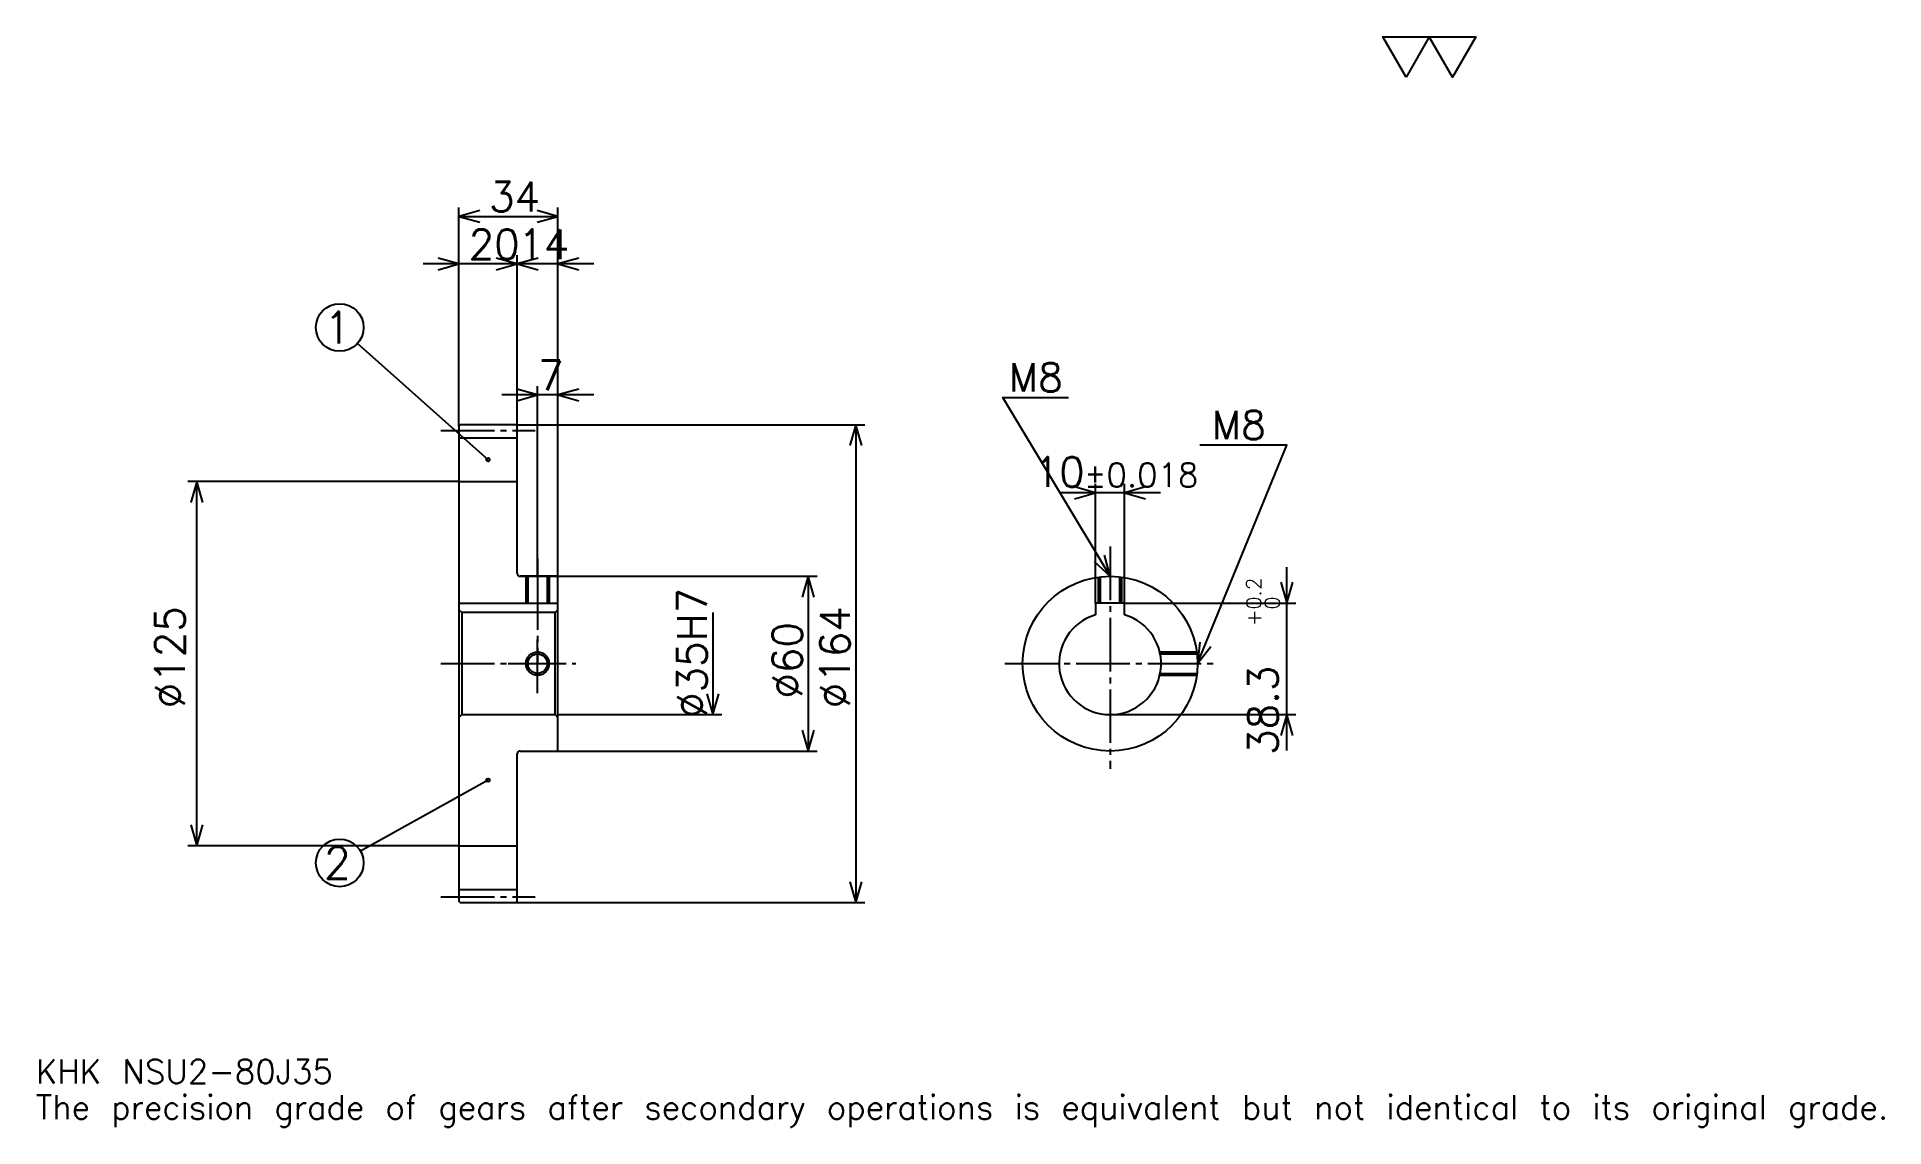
# Model space of a CAD drawing. Extents: x 21 to 654, y 7 to 382.
import ezdxf

# ---------------------------------------------------------------- set-up
doc = ezdxf.new("R2010")
doc.units = 0
doc.linetypes.add('DASHDOT', pattern=[24.521738, 18.391304, -2.043478, 2.043478, -2.043478])
doc.layers.get('0').update_dxf_attribs({"linetype": 'CONTINUOUS'})
doc.layers.add('DASHDOT', color=6, linetype='DASHDOT')
doc.styles.add('KANJI', font='TXT', dxfattribs={"bigfont": 'BIGFONT'})

msp = doc.modelspace()

# ---------------------------------------------------------------- linework, layer by layer
at = {"color": 5}
for p, q in [((165.521729, 248.543488), (165.521729, 323.130432)), ((165.521729, 320.065216), (199.521729, 320.065216)), ((199.521729, 248.543488), (199.521729, 323.130432)), ((185.521729, 248.543488), (185.521729, 306.782623)), ((197.782593, 303.717407), (153.260864, 303.717407)), ((211.782593, 303.717407), (173.260864, 303.717407)), ((175.521729, 236.543488), (130.75235, 276.472412)), ((192.521729, 248.543488), (192.521729, 261.826111)), ((211.782593, 258.760864), (180.260864, 258.760864)), ((165.521729, 248.043488), (165.521729, 248.543488)), ((185.021729, 248.543488), (199.521729, 248.543488)), ((185.521729, 248.043488), (185.521729, 248.543488)), ((192.521729, 196.543488), (192.521729, 248.543488)), ((192.521729, 196.543488), (192.521729, 248.543488)), ((199.521729, 248.543488), (304.760864, 248.543488)), ((199.521729, 196.043488), (199.521729, 248.543488)), ((301.695648, 248.543488), (301.695648, 84.543488)), ((165.521729, 229.043488), (72.543472, 229.043488)), ((75.608688, 104.043488), (75.608688, 229.043488)), ((383.913025, 187.343491), (383.913025, 228.217407)), ((393.913025, 187.343491), (393.913025, 228.217407)), ((406.173889, 225.152191), (371.652161, 225.152191)), ((186.521729, 196.543488), (199.521729, 196.543488)), ((199.521729, 196.543488), (288.413025, 196.543488)), ((285.347809, 196.543488), (285.347809, 136.543488)), ((449.565216, 136.782623), (449.565216, 199.604355)), ((252.652161, 184.043488), (252.652161, 149.043488)), ((393.913025, 187.343491), (452.630432, 187.343491)), ((199.521729, 149.043488), (255.717377, 149.043488)), ((388.913025, 149.043488), (452.630432, 149.043488)), ((186.521729, 136.543488), (199.521729, 136.543488)), ((199.521729, 136.543488), (288.413025, 136.543488)), ((175.521729, 126.543488), (131.79097, 102.155174)), ((165.521729, 104.043488), (72.543472, 104.043488)), ((185.021729, 84.543488), (199.521729, 84.543488)), ((199.521729, 84.543488), (304.760864, 84.543488))]:
    msp.add_line(p, q, dxfattribs=at)
at = {"color": 4}
for p, q in [((165.521729, 244.043488), (185.521729, 244.043488)), ((165.521729, 229.043488), (185.521729, 229.043488)), ((165.521729, 187.343491), (199.521729, 187.343491)), ((166.521729, 184.043488), (166.521729, 149.043488)), ((198.521729, 184.043488), (199.521729, 185.043488)), ((198.521729, 149.043488), (199.521729, 148.043488)), ((165.521729, 104.043488), (185.521729, 104.043488)), ((165.521729, 89.043488), (185.521729, 89.043488))]:
    msp.add_line(p, q, dxfattribs=at)
at = {"color": 7}
msp.add_lwpolyline([(490.434784, 367.82608), (482.46521, 381.639984), (514.343506, 381.639984), (506.373901, 367.82608), (498.404358, 381.639984), (490.434784, 367.82608)], dxfattribs=at)
at = {"color": 5}
for points in [[(172.673904, 322.108704), (165.521729, 320.065216), (172.673904, 318.021729)], [(192.369553, 318.021729), (199.521729, 320.065216), (192.369553, 322.108704)], [(158.369553, 301.67395), (165.521729, 303.717407), (158.369553, 305.760864)], [(178.369553, 301.67395), (185.521729, 303.717407), (178.369553, 305.760864)], [(192.673904, 305.760864), (185.521729, 303.717407), (192.673904, 301.67395)], [(206.673904, 305.760864), (199.521729, 303.717407), (206.673904, 301.67395)], [(185.369553, 256.717407), (192.521729, 258.760864), (185.369553, 260.804352)], [(206.673904, 260.804352), (199.521729, 258.760864), (206.673904, 256.717407)], [(388.913025, 196.543488), (352.130432, 257.847839), (374.608704, 257.847839)], [(303.739136, 241.391312), (301.695648, 248.543488), (299.652161, 241.391312)], [(418.913025, 166.543488), (449.565216, 241.5), (419.730408, 241.5)], [(77.652168, 221.891312), (75.608688, 229.043488), (73.565208, 221.891312)], [(376.760864, 223.108704), (383.913025, 225.152191), (376.760864, 227.195663)], [(401.065216, 227.195663), (393.913025, 225.152191), (401.065216, 223.108704)], [(383.481018, 201.625061), (388.913025, 196.543488), (386.985535, 203.727783)], [(287.391296, 189.391312), (285.347809, 196.543488), (283.304321, 189.391312)], [(447.521729, 194.495667), (449.565216, 187.343491), (451.608704, 194.495667)], [(419.72876, 173.936996), (418.913025, 166.543488), (423.511627, 172.39006)], [(250.608673, 156.195663), (252.652161, 149.043488), (254.695648, 156.195663)], [(451.608704, 141.891312), (449.565216, 149.043488), (447.521729, 141.891312)], [(283.304321, 143.695663), (285.347809, 136.543488), (287.391296, 143.695663)], [(73.565208, 111.195663), (75.608688, 104.043488), (77.652168, 111.195663)], [(299.652161, 91.695663), (301.695648, 84.543488), (303.739136, 91.695663)]]:
    msp.add_lwpolyline(points, dxfattribs=at)
at = {"color": 4}
for points in [[(185.521729, 197.543488), (185.521729, 248.043488), (185.021729, 248.543488), (166.021729, 248.543488), (165.521729, 248.043488), (165.521729, 148.043488)], [(186.521729, 136.543488), (199.021729, 136.543488), (199.521729, 137.043488), (199.521729, 196.043488), (199.021729, 196.543488), (186.521729, 196.543488)], [(188.521729, 196.543488), (188.521729, 187.343491)], [(189.196732, 196.543488), (189.196732, 187.343491)], [(195.846725, 196.543488), (195.846725, 187.343491)], [(196.521729, 196.543488), (196.521729, 187.343491)], [(384.913025, 187.343491), (384.913025, 196.27562)], [(385.588043, 187.343491), (385.588043, 196.358658)], [(392.238037, 187.343491), (392.238037, 196.358658)], [(392.913025, 187.343491), (392.913025, 196.27562)], [(165.521729, 148.043488), (166.521729, 149.043488), (198.521729, 149.043488), (198.521729, 184.043488), (166.521729, 184.043488), (165.521729, 185.043488)], [(393.913025, 183.313995), (393.913025, 187.343491), (383.913025, 187.343491), (383.913025, 183.313995)], [(405.949768, 170.543488), (418.645172, 170.543488)], [(406.094269, 169.868484), (418.72821, 169.868484)], [(405.949768, 162.543488), (418.645172, 162.543488)], [(406.094269, 163.218491), (418.72821, 163.218491)], [(165.521729, 148.043488), (165.521729, 85.043488), (166.021729, 84.543488), (185.021729, 84.543488), (185.521729, 85.043488), (185.521729, 135.543488)]]:
    msp.add_lwpolyline(points, dxfattribs=at)
at = {"color": 5}
for centre, radius in [((124.652161, 281.913055), 8.173913), ((175.521729, 236.543488), 0.613044), ((175.521729, 126.543488), 0.613044), ((124.652161, 98.17392), 8.173913)]:
    msp.add_circle(centre, radius, dxfattribs=at)
at = {"color": 4}
for centre, radius in [((388.913025, 166.543488), 30), ((192.521729, 166.543488), 3.325)]:
    msp.add_circle(centre, radius, dxfattribs=at)
at = {"color": 7}
msp.add_circle((192.521729, 166.543488), 4, dxfattribs=at)
at = {"color": 4}
for centre, radius, start, end in [((186.521729, 197.543488), 1, 180, 270), ((388.913025, 166.543488), 17.5, 106.601549926, 73.398450074), ((186.521729, 135.543488), 1, 90, 180)]:
    msp.add_arc(centre, radius, start, end, dxfattribs=at)
at = {"layer": 'DASHDOT', "color": 7}
for p, q in [((159.391296, 246.543488), (191.652161, 246.543488)), ((388.913025, 206.76088), (388.913025, 130.413055)), ((192.521729, 196.543488), (192.521729, 166.543488)), ((159.391296, 166.543488), (205.652161, 166.543488)), ((352.782593, 166.543488), (425.043457, 166.543488)), ((159.391296, 86.543488), (191.652161, 86.543488))]:
    msp.add_line(p, q, dxfattribs=at)
for points in [[(192.521729, 202.67392), (192.521729, 181.213058)], [(192.521729, 156.413055), (192.521729, 176.67392)], [(182.391296, 166.543488), (202.652161, 166.543488)]]:
    msp.add_lwpolyline(points, dxfattribs=at)

# ---------------------------------------------------------------- texts
at = {"color": 7, "style": 'KANJI'}
for s, height, p in [('34', 10.217391, (175.880432, 321.700012)), ('20', 10.217391, (168.880417, 305.352173)), ('14', 10.217391, (185.880432, 305.352173)), ('1', 10.898551, (119.202888, 276.463776)), ('7', 10.217391, (192.70108, 260.39566)), ('M8', 9.808696, (354.173889, 259.891296)), ('M8', 9.808696, (423.817383, 243.543488)), ('10', 10.217391, (362.713623, 227.195663)), ('%%p0.018', 8.173913, (379.979767, 227.195663)), ('2', 10.898551, (119.202888, 92.724648)), ('KHK NSU2-80J35', 8.173913, (20.434782, 22.47826)), ('The precision grade of gears after secondary operations is equivalent but not identical to its original grade.', 8.173913, (20.434782, 10.217391))]:
    msp.add_text(s, height=height, dxfattribs=at).set_placement(p)
for s, height, p in [('%%c35H7', 10.217391, (250.608673, 147.896744)), ('0.2', 5.108696, (440.778259, 185.176697)), ('%%c125', 10.217391, (71.521729, 151.217407)), ('%%c164', 10.217391, (299.652161, 151.217407)), ('+', 5.108696, (440.778259, 179.454956)), ('0', 5.108696, (447.113037, 185.176697)), ('%%c60', 10.217391, (283.304321, 154.538055)), ('38.3', 10.217391, (446.5, 135.230042))]:
    msp.add_text(s, height=height, rotation=90, dxfattribs=at).set_placement(p)

doc.saveas('drawing.dxf')
